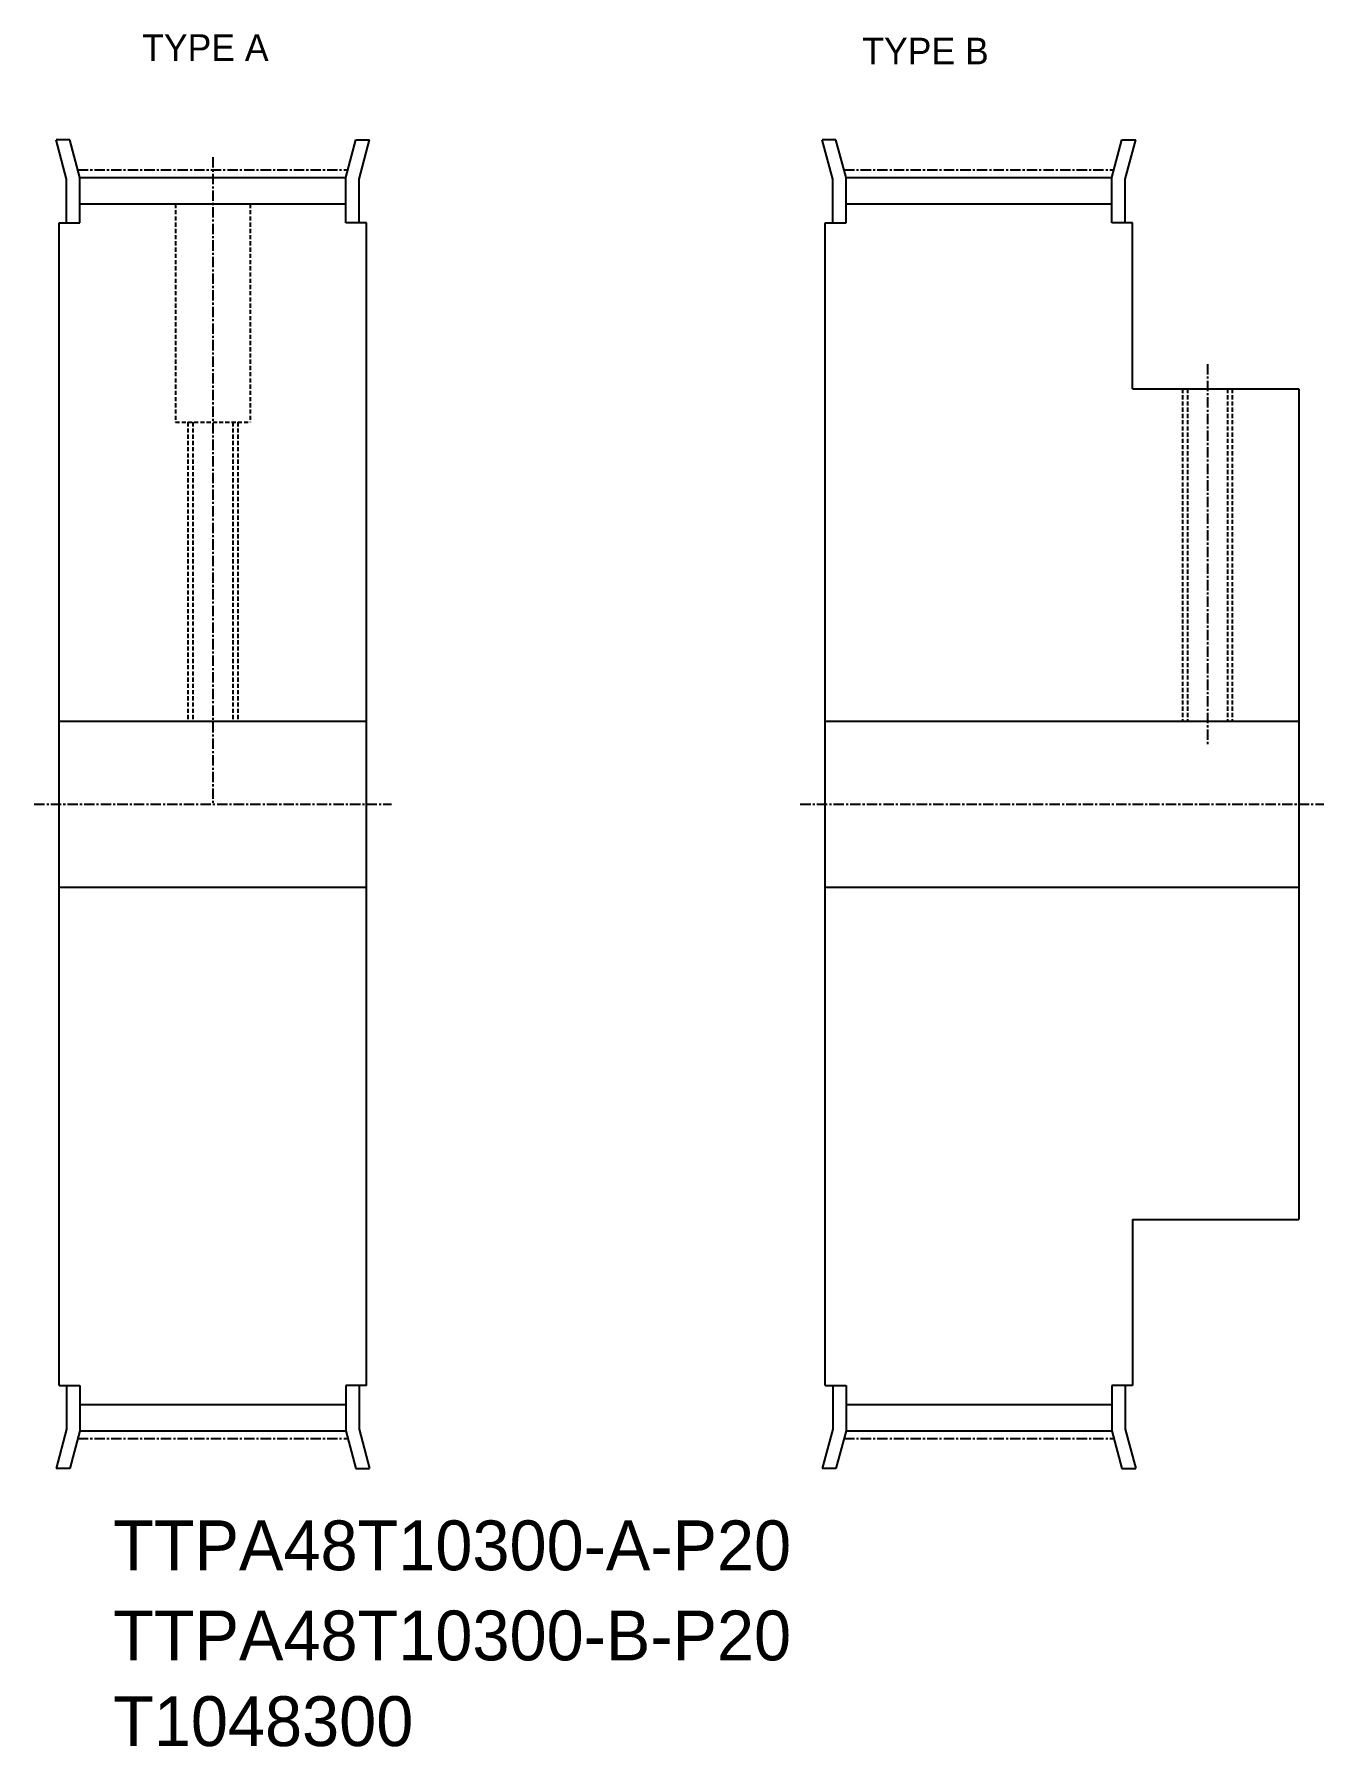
# Model space of a CAD drawing. Extents: x -295 to -140, y -46 to 160.
import ezdxf

# ---------------------------------------------------------------- set-up
doc = ezdxf.new("R2010")
doc.units = 0
doc.linetypes.add('CENTER', pattern=[2, 1.25, -0.25, 0.25, -0.25])
doc.linetypes.add('DASHED', pattern=[0.75, 0.5, -0.25])
doc.layers.get('0').update_dxf_attribs({"linetype": 'CONTINUOUS'})
doc.layers.add('CENTER', color=1, linetype='CENTER')

msp = doc.modelspace()

# ---------------------------------------------------------------- linework, layer by layer
at = {"color": 7, "linetype": 'CONTINUOUS'}
for p, q in [((-291.58, 142.9), (-292.85, 147.63)), ((-291.19, 147.63), (-292.85, 147.63)), ((-289.98, 143.11), (-291.19, 147.63)), ((-257.98, 143.11), (-256.77, 147.63)), ((-256.77, 147.63), (-255.11, 147.63)), ((-256.38, 142.9), (-255.11, 147.63)), ((-199.37, 142.9), (-200.63, 147.63)), ((-198.98, 147.63), (-200.63, 147.63)), ((-197.77, 143.11), (-198.98, 147.63)), ((-165.77, 143.11), (-164.55, 147.63)), ((-164.55, 147.63), (-162.9, 147.63)), ((-164.17, 142.9), (-162.9, 147.63)), ((-291.58, 137.63), (-291.58, 142.9)), ((-289.98, 143.11), (-257.98, 143.11)), ((-289.98, 137.63), (-289.98, 143.11)), ((-257.98, 137.63), (-257.98, 143.11)), ((-256.38, 137.63), (-256.38, 142.9)), ((-199.37, 137.63), (-199.37, 142.9)), ((-197.77, 143.11), (-165.77, 143.11)), ((-197.77, 137.63), (-197.77, 143.11)), ((-165.77, 137.63), (-165.77, 143.11)), ((-164.17, 137.63), (-164.17, 142.9)), ((-289.98, 139.91), (-257.98, 139.91)), ((-197.77, 139.91), (-165.77, 139.91)), ((-292.48, -2.37), (-292.48, 137.63)), ((-292.48, 137.63), (-289.98, 137.63)), ((-255.48, 137.63), (-257.98, 137.63)), ((-255.48, -2.37), (-255.48, 137.63)), ((-200.27, -2.37), (-200.27, 137.63)), ((-200.27, 137.63), (-197.77, 137.63)), ((-163.27, 137.63), (-165.77, 137.63)), ((-163.27, 117.63), (-163.27, 137.63)), ((-163.27, 117.63), (-143.27, 117.63)), ((-143.27, 117.63), (-143.27, 17.63)), ((-292.48, 77.63), (-255.48, 77.63)), ((-200.27, 77.63), (-143.27, 77.63)), ((-292.48, 57.63), (-255.48, 57.63)), ((-200.27, 57.63), (-143.27, 57.63)), ((-163.27, 17.63), (-163.27, -2.37)), ((-163.27, 17.63), (-143.27, 17.63)), ((-292.48, -2.37), (-289.98, -2.37)), ((-291.58, -2.37), (-291.58, -7.63)), ((-289.98, -2.37), (-289.98, -7.84)), ((-255.48, -2.37), (-257.98, -2.37)), ((-257.98, -2.37), (-257.98, -7.84)), ((-256.38, -2.37), (-256.38, -7.63)), ((-200.27, -2.37), (-197.77, -2.37)), ((-199.37, -2.37), (-199.37, -7.63)), ((-197.77, -2.37), (-197.77, -7.84)), ((-163.27, -2.37), (-165.77, -2.37)), ((-165.77, -2.37), (-165.77, -7.84)), ((-164.17, -2.37), (-164.17, -7.63)), ((-289.98, -4.64), (-257.98, -4.64)), ((-197.77, -4.64), (-165.77, -4.64)), ((-291.58, -7.63), (-292.85, -12.37)), ((-289.98, -7.84), (-291.19, -12.37)), ((-289.98, -7.84), (-257.98, -7.84)), ((-257.98, -7.84), (-256.77, -12.37)), ((-256.38, -7.63), (-255.11, -12.37)), ((-199.37, -7.63), (-200.63, -12.37)), ((-197.77, -7.84), (-198.98, -12.37)), ((-197.77, -7.84), (-165.77, -7.84)), ((-165.77, -7.84), (-164.55, -12.37)), ((-164.17, -7.63), (-162.9, -12.37)), ((-291.19, -12.37), (-292.85, -12.37)), ((-256.77, -12.37), (-255.11, -12.37)), ((-198.98, -12.37), (-200.63, -12.37)), ((-164.55, -12.37), (-162.9, -12.37))]:
    msp.add_line(p, q, dxfattribs=at)
at = {"color": 3, "linetype": 'DASHED'}
for p, q in [((-278.48, 139.91), (-278.48, 113.63)), ((-269.48, 139.91), (-269.48, 113.63)), ((-157.27, 117.63), (-157.27, 77.63)), ((-156.67, 117.63), (-156.67, 77.63)), ((-151.87, 117.63), (-151.87, 77.63)), ((-151.27, 117.63), (-151.27, 77.63)), ((-278.48, 113.63), (-269.48, 113.63)), ((-276.98, 113.63), (-276.98, 77.63)), ((-276.38, 113.63), (-276.38, 77.63)), ((-271.58, 113.63), (-271.58, 77.63)), ((-270.98, 113.63), (-270.98, 77.63))]:
    msp.add_line(p, q, dxfattribs=at)
at = {"layer": 'CENTER', "color": 1, "linetype": 'CENTER'}
for p, q in [((-273.98, 145.53), (-273.98, 67.63)), ((-290.23, 144.03), (-257.73, 144.03)), ((-198.01, 144.03), (-165.52, 144.03)), ((-154.27, 120.63), (-154.27, 74.63)), ((-295.48, 67.63), (-252.48, 67.63)), ((-203.27, 67.63), (-140.27, 67.63)), ((-290.23, -8.76), (-257.73, -8.76)), ((-198.01, -8.76), (-165.52, -8.76))]:
    msp.add_line(p, q, dxfattribs=at)

# ---------------------------------------------------------------- texts
at = {"color": 7, "linetype": 'CONTINUOUS'}
for s, height, p in [('TYPE A', 3.2, (-282.49, 157.14)), ('TYPE B', 3.2, (-195.81, 156.72)), ('TTPA48T10300-A-P20', 6, (-285.99, -24.61)), ('TTPA48T10300-B-P20', 6, (-285.99, -35.46)), ('T1048300', 6, (-285.99, -45.78))]:
    msp.add_text(s, height=height, dxfattribs=at).set_placement(p)

doc.saveas('drawing.dxf')
